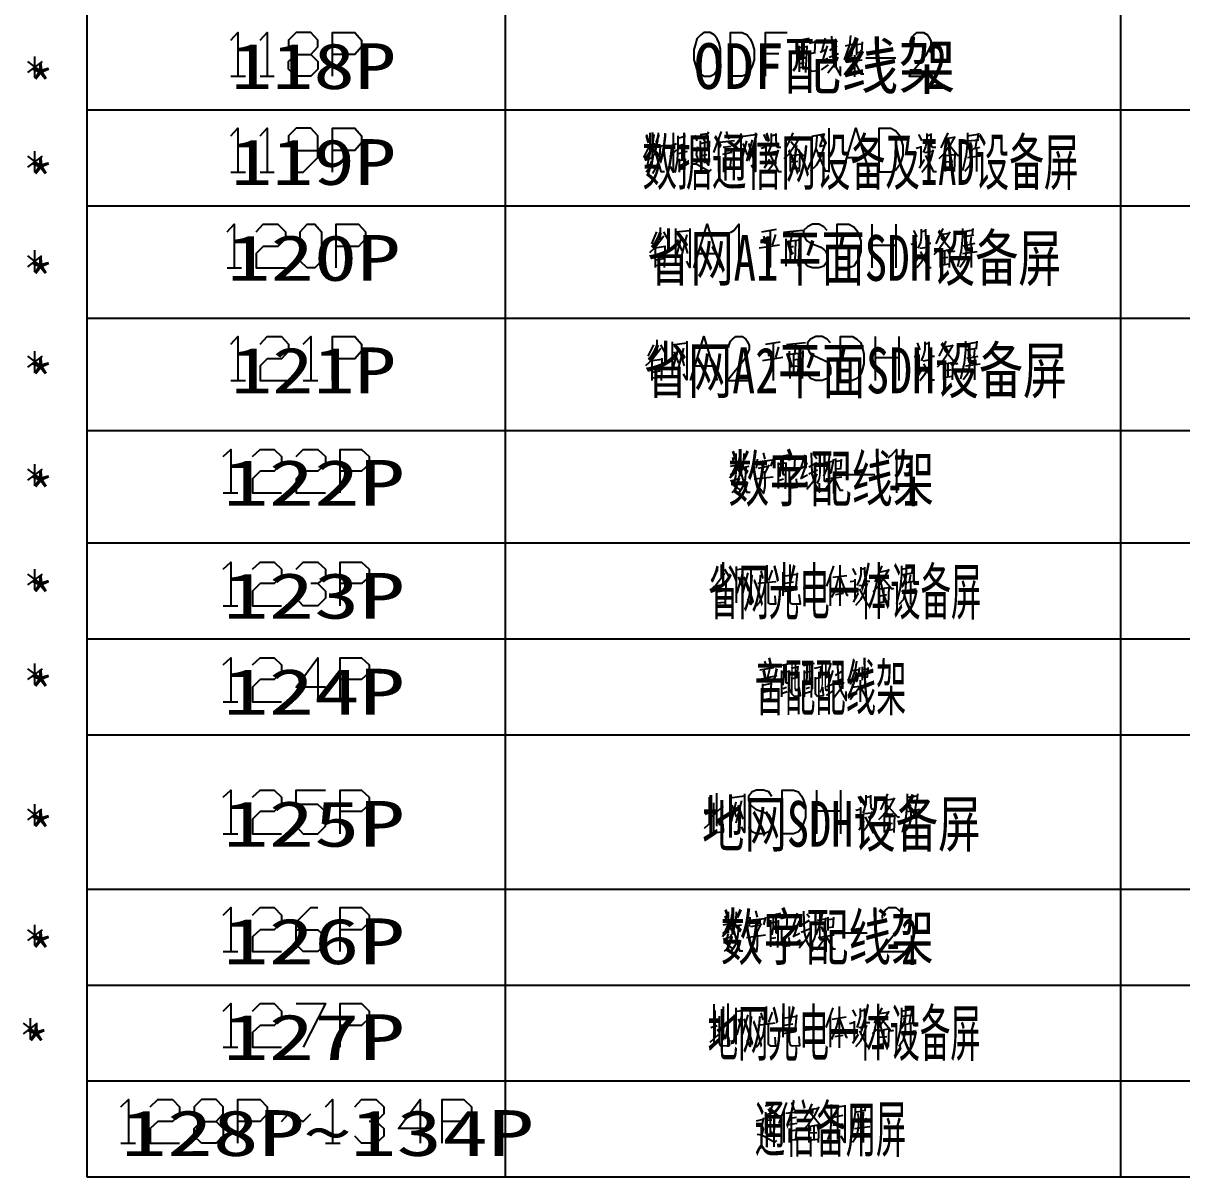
# Model space of a CAD drawing. Header units: metres. Extents: x 17 to 1264, y 17 to 859.
# Drawn here: x 663.4 to 926.1, y 178.7 to 440.3 of the extents above; entities that cross this region are included whole.
import ezdxf

# ---------------------------------------------------------------- set-up
doc = ezdxf.new("R2010")
doc.units = ezdxf.units.M
for name, color, linetype in [('LINES', 7, 'Continuous'), ('POLYLINES', 4, 'Continuous'), ('TEXTS', 3, 'Continuous')]:
    doc.layers.add(name, color=color, linetype=linetype)

msp = doc.modelspace()

# ---------------------------------------------------------------- linework, layer by layer
at = {"layer": 'LINES'}
for p, q in [((677.8, 790.13), (677.8, 178.7)), ((772.7, 790.13), (772.7, 178.7)), ((912.23, 790.13), (912.23, 178.7)), ((839.08, 436.32), (841.67, 436.9)), ((840.38, 436.46), (840.38, 432.43)), ((842.97, 436.32), (842.83, 433.58)), ((845.27, 436.9), (844.41, 433.73)), ((847.43, 436.75), (848.01, 436.03)), ((851.03, 437.47), (850.75, 435.31)), ((839.37, 435.17), (839.37, 429.26)), ((839.37, 434.74), (840.95, 435.02)), ((841.1, 435.17), (840.81, 429.12)), ((841.67, 435.74), (842.97, 436.03)), ((842.97, 433.58), (841.67, 433.3)), ((844.12, 433.73), (845.42, 434.3)), ((845.71, 435.17), (844.55, 431.57)), ((846.28, 434.16), (848.01, 435.17)), ((849.88, 435.17), (851.75, 435.6)), ((852.33, 436.03), (852.33, 433.01)), ((852.33, 435.46), (853.48, 435.6)), ((853.63, 433.73), (852.33, 433.58)), ((853.63, 436.03), (853.48, 433.73)), ((664.41, 431.57), (667.72, 429.12)), ((667.72, 431.57), (664.41, 429.12)), ((665.99, 432.72), (665.99, 427.97)), ((831.74, 433.44), (834.76, 433.44)), ((839.66, 431.14), (840.52, 431.42)), ((840.38, 432.43), (840.81, 432.43)), ((845.85, 432.29), (844.41, 431.57)), ((846.14, 432.58), (848.3, 433.44)), ((851.9, 431.57), (849.59, 428.54)), ((850.03, 431.42), (853.63, 432)), ((851.9, 433.01), (851.9, 428.11)), ((854.49, 432.43), (861.26, 432.43)), ((710.49, 428.26), (713.8, 428.26)), ((717.11, 428.26), (720.28, 428.26)), ((839.37, 430.13), (840.67, 430.42)), ((844.41, 429.7), (845.99, 430.85)), ((677.8, 420.62), (1172.59, 420.62)), ((805.53, 415.44), (805.53, 410.69)), ((816.91, 415.01), (818.49, 415.3)), ((818.78, 415.58), (817.77, 413.86)), ((821.66, 415.73), (819.93, 410.98)), ((822.81, 415.73), (823.39, 414)), ((826.12, 415.3), (826.12, 407.23)), ((833.03, 415.3), (833.03, 413.42)), ((837.93, 415.44), (837.21, 413.86)), ((845.13, 415.15), (842.25, 414.58)), ((844.12, 412.42), (845.13, 415.3)), ((846.14, 406.51), (846.14, 416.45)), ((868.31, 415.3), (868.31, 413.42)), ((873.07, 415.44), (872.35, 413.86)), ((877.53, 414.72), (879.98, 415.15)), ((879.83, 413.86), (880.12, 415.44)), ((805.53, 412.7), (804.09, 409.82)), ((804.38, 412.56), (806.83, 412.99)), ((804.67, 414.58), (805.1, 413.14)), ((806.39, 415.01), (806.11, 412.85)), ((806.97, 412.27), (808.55, 412.56)), ((809.99, 412.42), (811.58, 412.99)), ((813.45, 414.58), (811.87, 414.14)), ((813.45, 412.85), (811.87, 412.42)), ((812.73, 412.7), (812.73, 409.1)), ((813.31, 412.85), (813.45, 414.86)), ((815.61, 414.86), (816.19, 413.57)), ((816.91, 413.57), (816.91, 408.67)), ((816.91, 412.99), (818.92, 413.42)), ((817.48, 414.29), (818.06, 413.28)), ((817.91, 413.14), (817.91, 408.53)), ((821.08, 413.86), (821.08, 406.51)), ((821.37, 413.28), (824.68, 413.71)), ((826.12, 414.58), (829.43, 415.01)), ((827.42, 413.57), (826.27, 409.25)), ((826.55, 412.99), (827.56, 410.4)), ((828.71, 413.86), (827.42, 408.96)), ((827.85, 412.99), (828.86, 409.82)), ((831.31, 415.01), (832.03, 413.57)), ((833.03, 414.72), (834.04, 415.01)), ((837.21, 413.86), (836.35, 411.98)), ((837.35, 414.14), (839.37, 414.43)), ((845.13, 412.56), (843.98, 412.27)), ((866.44, 415.01), (867.16, 413.57)), ((868.31, 414.72), (869.18, 415.01)), ((872.35, 413.86), (871.48, 411.98)), ((872.49, 414.14), (874.51, 414.43)), ((877.53, 413.57), (880.12, 413.86)), ((878.11, 413.28), (878.54, 411.98)), ((879.55, 413.57), (879.26, 411.84)), ((664.41, 410.11), (667.72, 407.66)), ((667.72, 410.11), (664.41, 407.66)), ((665.99, 411.26), (665.99, 406.51)), ((805.53, 412.42), (806.54, 411.12)), ((811.58, 411.55), (809.99, 409.97)), ((811.72, 410.69), (814.03, 411.26)), ((814.89, 411.55), (816.33, 411.98)), ((817.34, 411.7), (818.35, 411.84)), ((817.34, 410.26), (818.49, 410.54)), ((824.11, 410.98), (821.95, 410.54)), ((822.09, 412.13), (823.96, 412.42)), ((831.88, 412.13), (830.73, 411.84)), ((831.88, 408.1), (831.88, 412.42)), ((832.75, 410.98), (834.47, 411.26)), ((834.62, 411.55), (833.9, 409.1)), ((837.35, 410.69), (837.35, 406.66)), ((837.35, 410.26), (839.51, 410.54)), ((838.36, 410.4), (838.36, 407.38)), ((839.51, 410.83), (839.37, 406.66)), ((867.02, 412.13), (865.87, 411.84)), ((867.02, 408.1), (867.02, 412.42)), ((867.88, 410.98), (869.61, 411.26)), ((869.75, 411.55), (869.03, 409.1)), ((872.49, 410.69), (872.49, 406.66)), ((872.49, 410.26), (874.65, 410.54)), ((873.5, 410.4), (873.5, 407.38)), ((874.65, 410.83), (874.51, 406.66)), ((877.53, 409.82), (880.84, 410.26)), ((877.82, 411.55), (880.41, 412.13)), ((879.55, 411.84), (879.55, 406.66)), ((804.38, 409.25), (806.11, 409.82)), ((812.15, 409.54), (812.15, 406.51)), ((813.59, 409.39), (812.15, 409.1)), ((812.15, 407.09), (813.59, 407.38)), ((813.45, 407.38), (813.59, 409.54)), ((822.23, 409.82), (822.23, 406.51)), ((822.23, 409.25), (823.82, 409.54)), ((822.23, 407.23), (823.82, 407.38)), ((823.96, 409.82), (823.67, 407.38)), ((832.6, 409.39), (831.45, 407.38)), ((839.37, 407.38), (837.35, 407.09)), ((837.5, 408.82), (839.08, 408.96)), ((841.96, 408.67), (841.24, 407.09)), ((850.31, 409.82), (854.06, 409.82)), ((867.74, 409.39), (866.59, 407.38)), ((874.51, 407.38), (872.49, 407.09)), ((872.78, 408.82), (874.22, 408.96)), ((710.49, 406.51), (713.8, 406.51)), ((717.11, 406.51), (720.28, 406.51)), ((819.07, 406.8), (819.5, 407.09)), ((677.8, 398.88), (1172.59, 398.88)), ((855.93, 384.77), (855.93, 394.7)), ((861.26, 394.7), (861.26, 384.77)), ((805.96, 390.24), (807.11, 392.98)), ((807.83, 393.98), (807.83, 391.1)), ((809.71, 391.1), (808.7, 392.98)), ((811.29, 393.7), (811.29, 385.49)), ((811.29, 392.98), (814.6, 393.26)), ((812.59, 391.82), (811.58, 387.5)), ((813.88, 392.26), (812.59, 387.22)), ((830.87, 392.98), (834.19, 393.55)), ((831.31, 391.97), (831.74, 390.24)), ((832.75, 393.26), (832.75, 384.91)), ((833.32, 389.95), (834.04, 392.4)), ((840.09, 393.26), (835.77, 392.83)), ((837.5, 390.82), (837.93, 393.12)), ((839.23, 385.2), (839.51, 391.54)), ((865.29, 393.26), (866.01, 391.82)), ((867.02, 393.55), (867.02, 391.68)), ((867.02, 392.98), (868.03, 393.26)), ((871.19, 392.11), (870.33, 390.24)), ((871.91, 393.7), (871.19, 392.11)), ((871.34, 392.4), (873.35, 392.69)), ((876.38, 392.98), (878.83, 393.41)), ((876.38, 391.82), (878.97, 392.26)), ((876.95, 391.54), (877.39, 390.24)), ((878.39, 391.82), (878.11, 390.1)), ((878.68, 392.26), (878.83, 393.7)), ((808.99, 389.66), (806.68, 389.23)), ((806.68, 389.38), (806.68, 384.91)), ((808.84, 384.91), (808.99, 389.81)), ((811.72, 391.25), (812.73, 388.66)), ((813.16, 391.25), (814.03, 388.08)), ((834.91, 389.95), (830.3, 389.23)), ((836.35, 391.39), (836.35, 385.2)), ((839.51, 391.1), (836.35, 390.67)), ((837.35, 390.67), (837.35, 386.06)), ((838.07, 389.66), (837.35, 389.38)), ((838.51, 390.82), (838.36, 386.21)), ((855.93, 389.95), (861.26, 389.95)), ((865.87, 390.38), (864.71, 390.1)), ((865.87, 386.35), (865.87, 390.67)), ((866.73, 389.23), (868.46, 389.52)), ((868.6, 389.81), (867.88, 387.5)), ((871.34, 388.51), (873.5, 388.94)), ((871.34, 388.94), (871.34, 384.91)), ((873.5, 389.09), (873.35, 384.91)), ((876.52, 389.81), (879.26, 390.38)), ((878.39, 390.1), (878.39, 384.91)), ((664.41, 387.5), (667.58, 385.06)), ((667.58, 387.5), (664.41, 385.06)), ((665.99, 388.8), (665.99, 383.9)), ((806.68, 387.79), (808.7, 388.22)), ((806.68, 386.64), (808.7, 386.93)), ((816.62, 388.08), (820.36, 388.08)), ((836.35, 385.92), (839.23, 386.35)), ((837.35, 387.94), (838.07, 388.22)), ((866.59, 387.65), (865.43, 385.63)), ((871.48, 387.07), (873.07, 387.22)), ((872.35, 388.66), (872.35, 385.63)), ((876.38, 388.08), (879.69, 388.51)), ((709.63, 384.77), (712.94, 384.77)), ((806.68, 385.34), (808.84, 385.63)), ((873.35, 385.63), (871.34, 385.34)), ((677.8, 373.39), (1172.59, 373.39)), ((807.11, 368.5), (807.11, 365.47)), ((810.57, 368.06), (810.57, 360)), ((831.74, 367.49), (835.05, 368.06)), ((856.65, 359.28), (856.65, 369.22)), ((861.98, 369.22), (861.98, 359.28)), ((867.88, 368.06), (867.88, 366.19)), ((872.63, 368.21), (871.91, 366.62)), ((877.1, 367.49), (879.55, 367.92)), ((879.55, 366.62), (879.69, 368.21)), ((665.99, 365.9), (665.99, 361.01)), ((805.1, 364.75), (806.39, 367.34)), ((808.99, 365.62), (807.98, 367.34)), ((810.57, 367.34), (813.88, 367.78)), ((811.87, 366.34), (810.71, 362.02)), ((811, 365.76), (812.01, 363.17)), ((813.16, 366.62), (811.87, 361.73)), ((812.3, 365.76), (813.31, 362.59)), ((832.17, 366.48), (832.46, 364.75)), ((833.47, 367.78), (833.47, 359.28)), ((834.04, 364.46), (834.76, 366.91)), ((840.81, 367.78), (836.49, 367.34)), ((837.07, 365.9), (837.21, 359.71)), ((840.23, 365.47), (837.07, 365.18)), ((838.36, 365.33), (838.65, 367.63)), ((839.23, 365.33), (839.08, 360.72)), ((840.09, 359.71), (840.23, 366.05)), ((866.15, 367.78), (866.73, 366.19)), ((867.88, 367.49), (868.75, 367.78)), ((871.91, 366.62), (871.05, 364.75)), ((872.06, 366.91), (874.07, 367.2)), ((877.1, 366.19), (879.69, 366.62)), ((877.67, 366.05), (878.11, 364.75)), ((879.11, 366.19), (878.97, 364.61)), ((664.41, 364.75), (667.72, 362.3)), ((667.72, 364.75), (664.41, 362.3)), ((808.27, 364.03), (805.96, 363.74)), ((805.96, 363.89), (805.96, 359.28)), ((805.96, 362.3), (807.83, 362.59)), ((808.12, 359.28), (808.27, 364.32)), ((815.9, 362.59), (819.64, 362.59)), ((835.63, 364.46), (831.02, 363.74)), ((838.07, 365.18), (838.07, 360.58)), ((838.94, 364.03), (838.07, 363.89)), ((838.07, 362.45), (838.94, 362.59)), ((856.65, 364.46), (861.98, 364.46)), ((866.59, 364.75), (865.43, 364.61)), ((866.59, 360.86), (866.59, 365.18)), ((867.45, 363.74), (869.18, 364.03)), ((869.32, 364.32), (868.6, 361.87)), ((872.06, 363.46), (872.06, 359.42)), ((872.06, 363.02), (874.22, 363.31)), ((873.07, 363.17), (873.07, 360.14)), ((874.22, 363.6), (874.07, 359.42)), ((877.1, 362.59), (880.41, 363.02)), ((877.39, 364.32), (879.98, 364.75)), ((879.11, 364.61), (879.11, 359.42)), ((805.96, 361.15), (807.83, 361.44)), ((805.96, 359.86), (808.12, 360)), ((837.21, 360.43), (840.09, 360.72)), ((867.31, 362.16), (866.15, 360)), ((874.07, 360.14), (872.06, 359.86)), ((872.35, 361.44), (873.93, 361.73)), ((710.49, 359.28), (713.8, 359.28)), ((726.91, 359.28), (730.22, 359.28)), ((677.8, 347.9), (1172.59, 347.9)), ((824.25, 341.86), (824.54, 340.42)), ((824.97, 342.72), (824.97, 337.97)), ((825.83, 342.14), (825.55, 340.13)), ((831.16, 342.86), (831.59, 341.42)), ((834.33, 341.86), (836.92, 342.43)), ((835.63, 342), (835.63, 337.97)), ((836.92, 341.28), (838.22, 341.57)), ((838.36, 341.71), (838.22, 339.12)), ((840.67, 342.43), (839.66, 339.26)), ((842.83, 342.29), (843.4, 341.57)), ((846.28, 342.86), (845.99, 340.85)), ((847.58, 341.57), (847.58, 338.54)), ((664.41, 339.12), (667.72, 336.67)), ((667.72, 339.12), (664.41, 336.67)), ((665.99, 340.27), (665.99, 335.38)), ((824.97, 339.98), (823.67, 337.1)), ((823.82, 339.84), (826.27, 340.27)), ((824.97, 339.7), (825.98, 338.4)), ((826.41, 339.55), (827.99, 339.84)), ((829.87, 341.42), (829.58, 339.41)), ((829.87, 340.85), (833.32, 341.28)), ((830.15, 339.41), (832.31, 339.84)), ((832.46, 340.13), (831.59, 338.26)), ((833.47, 341.42), (832.89, 339.84)), ((834.62, 340.7), (834.62, 334.8)), ((834.62, 340.27), (836.2, 340.56)), ((836.35, 340.7), (836.2, 334.66)), ((838.36, 339.12), (837.07, 338.83)), ((839.51, 339.26), (840.67, 339.84)), ((841.1, 340.7), (839.8, 337.1)), ((841.53, 339.7), (843.4, 340.7)), ((841.53, 338.11), (843.55, 338.98)), ((845.13, 340.7), (847, 340.99)), ((847.58, 340.99), (848.87, 341.14)), ((848.87, 339.26), (847.58, 339.12)), ((848.87, 341.42), (848.73, 339.26)), ((823.82, 336.53), (825.55, 336.96)), ((829.15, 336.96), (833.47, 337.39)), ((834.91, 336.67), (835.77, 336.96)), ((835.63, 337.97), (836.06, 337.97)), ((841.24, 337.82), (839.66, 336.96)), ((847.15, 337.1), (844.99, 334.08)), ((845.42, 336.96), (849.02, 337.39)), ((847.15, 338.54), (847.15, 333.65)), ((849.74, 337.97), (856.51, 337.97)), ((708.76, 333.79), (712.07, 333.79)), ((834.62, 335.52), (836.06, 335.95)), ((839.66, 335.23), (841.24, 336.24)), ((677.8, 322.42), (1172.59, 322.42)), ((664.41, 315.36), (667.72, 312.91)), ((667.72, 315.36), (664.41, 312.91)), ((665.99, 316.51), (665.99, 311.76)), ((819.64, 313.63), (820.94, 316.37)), ((821.66, 317.52), (821.66, 314.5)), ((823.53, 314.64), (822.52, 316.37)), ((825.11, 317.09), (825.11, 308.88)), ((825.11, 316.37), (828.43, 316.8)), ((826.41, 315.36), (825.26, 311.04)), ((827.71, 315.65), (826.41, 310.75)), ((831.16, 314.35), (830.73, 316.08)), ((832.03, 317.38), (832.03, 313.49)), ((832.46, 313.92), (833.32, 316.22)), ((835.63, 315.79), (835.63, 310.46)), ((835.63, 314.93), (838.79, 315.36)), ((838.94, 315.65), (838.51, 311.76)), ((847.15, 317.23), (845.56, 312.62)), ((846.43, 308.16), (846.43, 315.36)), ((848.59, 317.38), (848.59, 308.16)), ((851.47, 316.66), (852.19, 315.22)), ((853.34, 316.94), (853.34, 315.07)), ((853.34, 316.51), (854.2, 316.66)), ((857.37, 315.5), (856.51, 313.63)), ((858.09, 317.23), (857.37, 315.5)), ((857.51, 315.79), (859.53, 316.22)), ((862.55, 316.51), (865, 316.94)), ((862.55, 315.22), (865.15, 315.65)), ((865, 315.65), (865.15, 317.23)), ((822.81, 313.06), (820.51, 312.62)), ((820.51, 312.91), (820.51, 308.3)), ((822.67, 308.3), (822.81, 313.34)), ((825.55, 314.78), (826.55, 312.19)), ((826.84, 314.78), (827.85, 311.47)), ((834.04, 313.63), (830.01, 313.2)), ((836.2, 313.34), (838.07, 313.63)), ((847, 314.64), (850.17, 315.07)), ((852.04, 313.78), (850.89, 313.63)), ((852.04, 309.89), (852.04, 314.21)), ((852.91, 312.77), (854.63, 312.91)), ((854.78, 313.34), (854.06, 310.9)), ((862.84, 313.34), (865.43, 313.78)), ((863.13, 315.07), (863.56, 313.63)), ((864.57, 315.22), (864.28, 313.63)), ((864.57, 313.63), (864.57, 308.45)), ((820.51, 311.33), (822.38, 311.62)), ((820.51, 310.03), (822.38, 310.32)), ((834.04, 308.45), (833.9, 310.46)), ((838.65, 311.76), (835.63, 311.33)), ((840.23, 312.19), (844.99, 312.48)), ((847.58, 310.75), (849.45, 311.04)), ((852.76, 311.04), (851.61, 309.02)), ((857.51, 312.48), (857.51, 308.45)), ((857.51, 312.05), (859.67, 312.34)), ((857.8, 310.46), (859.24, 310.75)), ((858.52, 312.19), (858.52, 309.17)), ((859.67, 312.48), (859.53, 308.45)), ((862.55, 311.47), (865.87, 312.05)), ((708.76, 308.16), (712.07, 308.16)), ((820.51, 308.88), (822.67, 309.02)), ((859.53, 309.17), (857.51, 308.88)), ((677.8, 300.67), (1172.59, 300.67)), ((665.99, 295.06), (665.99, 290.3)), ((832.03, 294.34), (831.59, 295.63)), ((835.05, 294.62), (837.64, 295.2)), ((836.35, 294.77), (836.35, 290.74)), ((837.64, 294.05), (838.94, 294.34)), ((839.08, 294.48), (838.79, 291.89)), ((840.38, 294.62), (842.83, 295.2)), ((841.67, 294.77), (841.67, 290.74)), ((842.83, 294.05), (844.27, 294.34)), ((844.27, 294.48), (844.12, 291.89)), ((846.57, 295.2), (845.56, 292.03)), ((848.73, 295.06), (849.31, 294.34)), ((852.33, 295.63), (852.04, 293.62)), ((853.63, 294.34), (853.63, 291.31)), ((664.41, 293.9), (667.72, 291.46)), ((667.72, 293.9), (664.41, 291.46)), ((834.33, 292.32), (829.72, 291.31)), ((830.44, 293.62), (833.61, 294.19)), ((831.59, 292.03), (831.31, 293.33)), ((832.6, 293.76), (832.17, 291.89)), ((835.34, 293.47), (835.34, 287.57)), ((835.34, 293.04), (836.92, 293.33)), ((837.07, 293.47), (836.92, 287.42)), ((839.08, 291.89), (837.64, 291.6)), ((840.52, 293.47), (840.52, 287.57)), ((840.52, 293.04), (842.25, 293.33)), ((842.25, 293.47), (842.11, 287.42)), ((844.27, 291.89), (842.97, 291.6)), ((845.42, 291.89), (846.71, 292.61)), ((847, 293.47), (845.85, 289.87)), ((847.43, 290.88), (849.45, 291.74)), ((847.58, 292.46), (849.31, 293.47)), ((851.18, 293.47), (853.05, 293.76)), ((853.63, 293.76), (854.78, 293.9)), ((854.92, 292.03), (853.63, 291.89)), ((854.92, 294.19), (854.78, 292.03)), ((831.02, 290.16), (832.89, 290.59)), ((831.02, 290.45), (831.02, 286.42)), ((833.03, 290.88), (832.75, 286.56)), ((835.63, 289.44), (836.49, 289.73)), ((836.35, 290.74), (836.78, 290.74)), ((840.95, 289.44), (841.67, 289.73)), ((841.67, 290.74), (842.11, 290.74)), ((847.15, 290.45), (845.56, 289.73)), ((845.56, 287.86), (847.29, 289.01)), ((853.19, 289.87), (850.89, 286.85)), ((851.32, 289.73), (854.92, 290.16)), ((853.19, 291.31), (853.19, 286.42)), ((708.76, 286.42), (712.07, 286.42)), ((831.02, 288.58), (832.6, 288.86)), ((831.02, 286.85), (832.75, 287.14)), ((835.34, 288.29), (836.63, 288.72)), ((840.52, 288.29), (841.96, 288.72)), ((677.8, 278.93), (1172.59, 278.93)), ((820.65, 265.68), (820.65, 258.19)), ((823.67, 265.39), (823.67, 257.18)), ((843.4, 256.46), (843.4, 266.4)), ((848.73, 266.4), (848.73, 256.46)), ((859.39, 265.54), (858.67, 263.81)), ((866.15, 263.95), (866.3, 265.54)), ((665.99, 263.23), (665.99, 258.34)), ((818.92, 264.82), (818.92, 258.62)), ((823.67, 264.67), (826.99, 265.1)), ((824.97, 263.66), (823.96, 259.2)), ((824.11, 262.94), (825.11, 260.35)), ((826.27, 263.95), (824.97, 258.91)), ((825.55, 262.94), (826.55, 259.78)), ((852.76, 264.96), (853.48, 263.52)), ((854.49, 265.25), (854.49, 263.38)), ((854.49, 264.82), (855.5, 264.96)), ((858.67, 263.81), (857.8, 261.94)), ((858.81, 264.1), (860.83, 264.38)), ((863.85, 264.82), (866.3, 265.1)), ((863.85, 263.52), (866.44, 263.95)), ((864.43, 263.23), (864.71, 261.94)), ((865.87, 263.52), (865.58, 261.79)), ((664.41, 262.08), (667.58, 259.63)), ((667.58, 262.08), (664.41, 259.63)), ((818.06, 260.93), (819.5, 261.5)), ((819.5, 260.35), (821.8, 262.51)), ((843.4, 261.65), (848.73, 261.65)), ((853.34, 262.08), (852.19, 261.79)), ((853.34, 258.19), (853.34, 262.51)), ((854.2, 261.07), (855.79, 261.22)), ((855.93, 261.5), (855.21, 259.2)), ((858.67, 260.78), (858.67, 256.75)), ((858.67, 260.35), (860.83, 260.64)), ((859.82, 260.35), (859.82, 257.47)), ((860.97, 260.78), (860.83, 256.75)), ((863.71, 259.78), (867.16, 260.35)), ((863.99, 261.5), (866.73, 262.08)), ((865.87, 261.79), (865.87, 256.75)), ((817.91, 257.76), (819.64, 259.34)), ((854.06, 259.34), (852.91, 257.33)), ((858.95, 258.77), (860.54, 258.91)), ((708.76, 256.46), (712.07, 256.46)), ((860.83, 257.47), (858.67, 257.04)), ((677.8, 243.94), (1172.59, 243.94)), ((822.52, 237.89), (822.95, 236.45)), ((823.24, 238.75), (823.24, 234)), ((824.11, 238.32), (823.82, 236.16)), ((828.14, 237.6), (827.99, 235.44)), ((828.14, 236.88), (831.59, 237.31)), ((829.43, 239.04), (829.87, 237.6)), ((831.74, 237.6), (831.31, 235.87)), ((832.6, 237.89), (835.19, 238.46)), ((832.89, 236.88), (832.89, 230.83)), ((832.89, 236.3), (834.62, 236.59)), ((834.04, 238.03), (834.04, 234)), ((834.62, 236.88), (834.47, 230.69)), ((835.19, 237.31), (836.49, 237.6)), ((836.63, 237.89), (836.49, 235.15)), ((838.94, 238.46), (837.93, 235.3)), ((839.37, 236.74), (838.07, 233.14)), ((839.8, 235.73), (841.67, 236.88)), ((841.1, 238.32), (841.67, 237.6)), ((843.55, 236.88), (845.27, 237.17)), ((844.7, 239.04), (844.27, 236.88)), ((845.85, 237.6), (845.85, 234.58)), ((845.85, 237.02), (847.15, 237.17)), ((847.15, 237.6), (847, 235.3)), ((664.41, 234.72), (667.72, 232.27)), ((667.72, 234.72), (664.41, 232.27)), ((665.99, 235.87), (665.99, 231.12)), ((823.24, 236.02), (821.95, 233.14)), ((822.09, 235.87), (824.54, 236.3)), ((823.24, 235.73), (824.25, 234.43)), ((824.68, 235.58), (826.27, 235.87)), ((828.43, 235.44), (830.59, 235.87)), ((830.73, 236.16), (829.87, 234.29)), ((834.04, 234), (834.33, 234)), ((836.63, 235.15), (835.34, 234.86)), ((837.79, 235.3), (839.08, 235.87)), ((839.51, 233.86), (837.93, 233.14)), ((839.8, 234.14), (841.82, 235.01)), ((845.42, 234.58), (845.42, 229.68)), ((847.15, 235.3), (845.85, 235.15)), ((848.01, 234), (854.78, 234)), ((822.09, 232.56), (823.82, 233.14)), ((827.42, 232.99), (831.74, 233.57)), ((832.89, 231.7), (834.33, 231.98)), ((833.18, 232.85), (834.04, 232.99)), ((837.93, 231.26), (839.66, 232.42)), ((845.42, 233.14), (843.26, 230.11)), ((843.69, 232.99), (847.29, 233.57)), ((708.76, 229.82), (712.07, 229.82)), ((677.8, 222.19), (1172.59, 222.19)), ((820.22, 216.43), (820.22, 210.24)), ((822.09, 217.3), (822.09, 209.66)), ((824.97, 217.01), (824.97, 208.8)), ((824.97, 216.29), (828.28, 216.58)), ((831.16, 214.27), (830.73, 215.86)), ((831.88, 217.3), (831.88, 213.26)), ((832.46, 213.7), (833.32, 216)), ((835.63, 215.71), (835.63, 210.38)), ((847, 217.01), (845.42, 212.54)), ((848.44, 217.3), (848.44, 207.94)), ((851.47, 216.58), (852.19, 215.14)), ((853.19, 216.86), (853.19, 214.99)), ((853.19, 216.29), (854.2, 216.58)), ((858.09, 217.01), (857.37, 215.42)), ((857.51, 215.71), (859.53, 216)), ((862.55, 216.29), (865, 216.72)), ((864.86, 215.42), (865, 217.01)), ((663.4, 213.55), (666.57, 211.1)), ((666.57, 213.55), (663.4, 211.1)), ((664.99, 214.7), (664.99, 209.81)), ((819.35, 212.54), (820.79, 212.98)), ((820.79, 211.82), (823.24, 213.98)), ((826.27, 215.14), (825.26, 210.82)), ((825.55, 214.56), (826.55, 211.97)), ((827.71, 215.42), (826.27, 210.53)), ((826.84, 214.56), (827.85, 211.39)), ((833.9, 213.55), (830.01, 212.98)), ((835.63, 214.7), (838.79, 215.14)), ((836.06, 213.12), (837.93, 213.41)), ((838.79, 215.42), (838.36, 211.54)), ((846.43, 208.08), (846.43, 215.14)), ((846.86, 214.42), (850.03, 214.99)), ((851.9, 213.7), (850.75, 213.41)), ((851.9, 209.66), (851.9, 213.98)), ((852.91, 212.54), (854.49, 212.83)), ((854.63, 213.12), (853.91, 210.67)), ((857.37, 215.42), (856.36, 213.55)), ((862.55, 215.14), (865.15, 215.42)), ((862.7, 213.12), (865.29, 213.7)), ((863.13, 214.85), (863.42, 213.55)), ((864.57, 215.14), (864.28, 213.41)), ((864.57, 213.41), (864.57, 208.22)), ((819.21, 209.23), (821.08, 210.96)), ((834.04, 208.22), (833.9, 210.38)), ((838.51, 211.54), (835.63, 211.1)), ((840.23, 211.97), (844.84, 212.4)), ((847.43, 210.53), (849.31, 210.82)), ((852.76, 210.96), (851.47, 208.94)), ((857.37, 211.82), (859.53, 212.26)), ((857.37, 212.26), (857.37, 208.22)), ((857.66, 210.38), (859.24, 210.53)), ((858.52, 211.97), (858.52, 208.94)), ((859.67, 212.4), (859.53, 208.22)), ((862.41, 211.39), (865.87, 211.82)), ((708.76, 208.08), (712.07, 208.08)), ((859.53, 208.94), (857.37, 208.66)), ((677.8, 200.45), (1172.59, 200.45)), ((830.44, 194.69), (831.02, 193.39)), ((831.74, 194.83), (833.32, 195.12)), ((833.61, 195.41), (832.6, 193.68)), ((836.49, 195.55), (834.76, 190.8)), ((837.64, 195.55), (838.22, 193.82)), ((842.25, 195.26), (841.53, 193.68)), ((846.71, 194.4), (849.74, 194.83)), ((848.15, 187.2), (848.15, 194.54)), ((852.04, 194.54), (854.35, 194.98)), ((854.35, 193.82), (854.49, 195.26)), ((829.72, 191.38), (831.16, 191.81)), ((831.74, 193.39), (831.74, 188.5)), ((831.74, 192.82), (833.75, 193.25)), ((832.31, 194.11), (832.89, 193.1)), ((832.75, 193.1), (832.75, 188.35)), ((835.91, 193.68), (835.91, 186.48)), ((836.35, 193.1), (839.51, 193.54)), ((836.92, 191.95), (838.79, 192.24)), ((841.53, 193.68), (840.52, 191.81)), ((841.67, 193.97), (843.69, 194.26)), ((847.15, 192.24), (849.31, 192.67)), ((852.04, 193.39), (854.49, 193.82)), ((852.19, 191.38), (854.78, 191.95)), ((852.62, 193.1), (852.91, 191.81)), ((853.91, 193.39), (853.77, 191.66)), ((832.17, 191.52), (833.18, 191.66)), ((832.17, 190.08), (833.32, 190.37)), ((838.94, 190.8), (836.92, 190.51)), ((837.07, 189.65), (837.07, 186.48)), ((837.07, 189.07), (838.65, 189.36)), ((838.79, 189.79), (838.51, 187.2)), ((841.53, 190.08), (843.69, 190.51)), ((841.53, 190.51), (841.53, 186.48)), ((842.68, 190.22), (842.68, 187.2)), ((843.83, 190.66), (843.69, 186.48)), ((849.31, 190.66), (847, 190.37)), ((851.9, 189.65), (855.35, 190.08)), ((853.91, 191.66), (853.91, 186.48)), ((833.9, 186.62), (834.33, 186.91)), ((837.07, 187.06), (838.65, 187.2)), ((843.69, 187.2), (841.53, 186.91)), ((841.82, 188.64), (843.4, 188.78)), ((685.58, 186.34), (688.89, 186.34)), ((731.95, 186.34), (735.26, 186.34)), ((677.8, 178.7), (1172.59, 178.7))]:
    msp.add_line(p, q, dxfattribs=at)
at = {"layer": 'POLYLINES'}
for points in [[(710.49, 436.46), (712.07, 438.19), (712.07, 428.26)], [(717.11, 436.46), (718.7, 438.19), (718.7, 428.26)], [(725.32, 428.26), (723.59, 429.84), (723.59, 431.57), (725.32, 433.15), (728.63, 433.15), (730.22, 434.88), (730.22, 436.46), (728.63, 438.19), (725.32, 438.19), (723.59, 436.46), (723.59, 434.88), (725.32, 433.15)], [(733.53, 428.26), (733.53, 438.19), (738.57, 438.19), (740.15, 436.46), (740.15, 434.88), (738.57, 433.15), (733.53, 433.15)], [(817.77, 438.19), (817.05, 437.62), (816.19, 436.75), (815.9, 435.74), (815.47, 434.3), (815.47, 432), (815.9, 430.56), (816.19, 429.7), (817.05, 428.69), (817.77, 428.26), (819.21, 428.26), (820.07, 428.69), (820.79, 429.7), (821.23, 430.56), (821.51, 432), (821.51, 434.3), (821.23, 435.74), (820.79, 436.75), (820.07, 437.62), (819.21, 438.19), (817.77, 438.19)], [(823.82, 428.26), (823.82, 438.19), (826.41, 438.19), (827.56, 437.62), (828.28, 436.75), (828.71, 435.74), (829.15, 434.3), (829.15, 432), (828.71, 430.56), (828.28, 429.7), (827.56, 428.69), (826.41, 428.26), (823.82, 428.26)], [(831.74, 428.26), (831.74, 438.19), (836.63, 438.19)], [(839.95, 436.32), (839.95, 433.87), (839.66, 432)], [(846.71, 437.33), (847, 432.58), (847.58, 430.42)], [(864.57, 435.74), (864.57, 436.18), (865, 437.18), (865.43, 437.62), (866.15, 438.19), (867.59, 438.19), (868.46, 437.62), (868.75, 437.18), (869.18, 436.18), (869.18, 435.31), (868.75, 434.3), (868.03, 432.86), (864.28, 428.26), (869.61, 428.26)], [(841.67, 433.73), (841.67, 429.98), (842.25, 429.41)], [(850.75, 435.31), (850.17, 433.73), (849.59, 432)], [(851.75, 435.89), (851.18, 432.72), (850.75, 433.87)], [(728.63, 433.15), (730.22, 431.57), (730.22, 429.84), (728.63, 428.26), (725.32, 428.26)], [(842.25, 429.41), (843.55, 429.55), (843.4, 431.42)], [(848.15, 432.58), (847.43, 430.99), (845.85, 428.98)], [(851.9, 431.57), (853.34, 428.83), (854.06, 428.83)], [(847.58, 430.42), (848.73, 428.4), (848.73, 430.42)], [(710.49, 414.72), (712.07, 416.45), (712.07, 406.51)], [(717.11, 414.72), (718.7, 416.45), (718.7, 406.51)], [(725.32, 406.51), (726.91, 406.51), (730.22, 409.82), (730.22, 414.72), (728.63, 416.45), (725.32, 416.45), (723.59, 414.72), (723.59, 413.14), (725.32, 411.41), (730.22, 411.41)], [(733.53, 406.51), (733.53, 416.45), (738.57, 416.45), (740.15, 414.72), (740.15, 413.14), (738.57, 411.41), (733.53, 411.41)], [(807.4, 415.44), (807.26, 413.57), (806.97, 412.27), (806.54, 410.26)], [(810.14, 407.81), (810.86, 406.51), (810.86, 415.44)], [(829.43, 415.44), (829.43, 406.66), (828.57, 408.1)], [(834.04, 415.3), (834.04, 413.86), (834.19, 412.56), (834.47, 412.13), (835.19, 412.13)], [(849.16, 406.51), (852.19, 416.45), (855.21, 406.51)], [(857.51, 406.51), (857.51, 416.45), (860.11, 416.45), (861.26, 415.87), (861.98, 415.01), (862.41, 414), (862.84, 412.56), (862.84, 410.26), (862.41, 408.82), (861.98, 407.95), (861.26, 406.94), (860.11, 406.51), (857.51, 406.51)], [(869.18, 415.3), (869.18, 413.86), (869.32, 412.56), (869.61, 412.13), (870.33, 412.13)], [(877.53, 415.44), (877.53, 413.57), (877.24, 410.4), (876.38, 406.8)], [(811.87, 414.72), (811.87, 412.27), (811.72, 409.1), (811.15, 406.37)], [(818.92, 413.57), (818.78, 408.1), (818.2, 409.1)], [(833.03, 413.57), (832.89, 412.27), (832.31, 410.98)], [(839.51, 414.58), (838.36, 412.56), (837.07, 410.69), (835.91, 409.54)], [(837.5, 413.42), (840.23, 410.26), (840.67, 410.4)], [(843.4, 414.58), (843.11, 411.84), (841.96, 408.53)], [(841.96, 406.8), (843.26, 408.1), (844.12, 409.54), (845.27, 412.85)], [(868.31, 413.57), (868.03, 412.27), (867.45, 410.98)], [(874.65, 414.58), (873.5, 412.56), (872.2, 410.69), (871.05, 409.54)], [(872.78, 413.42), (875.37, 410.26), (875.8, 410.4)], [(806.25, 410.4), (805.96, 408.53), (805.39, 407.38), (804.67, 406.51)], [(805.53, 410.54), (804.95, 408.38), (806.39, 407.38)], [(807.83, 412.42), (807.69, 409.82), (807.11, 407.95), (806.11, 406.22)], [(806.68, 411.12), (807.98, 406.66), (808.84, 406.66)], [(816.33, 412.27), (816.04, 410.54), (816.33, 409.68), (816.04, 408.38)], [(832.89, 410.26), (834.62, 406.66), (835.34, 406.66)], [(843.11, 411.84), (845.27, 406.8), (846.14, 406.8)], [(868.03, 410.26), (869.75, 406.66), (870.47, 406.66)], [(878.54, 411.7), (878.39, 409.82), (877.96, 407.95), (876.95, 406.66)], [(815.03, 408.38), (816.04, 408.38), (819.07, 406.66)], [(832.03, 406.51), (833.18, 407.95), (833.9, 409.1)], [(867.16, 406.51), (868.31, 407.95), (869.03, 409.1)], [(709.63, 392.98), (711.21, 394.7), (711.21, 384.77)], [(716.25, 392.98), (717.83, 394.7), (721.15, 394.7), (722.87, 392.98), (722.87, 391.39), (721.15, 389.66), (717.83, 389.66), (716.25, 388.08), (716.25, 384.77), (722.87, 384.77)], [(727.77, 384.77), (726.19, 386.35), (726.19, 392.98), (727.77, 394.7), (729.5, 394.7), (731.08, 392.98), (731.08, 386.35), (729.5, 384.77), (727.77, 384.77)], [(734.39, 384.77), (734.39, 394.7), (739.43, 394.7), (741.02, 392.98), (741.02, 391.39), (739.43, 389.66), (734.39, 389.66)], [(815.47, 384.77), (818.49, 394.7), (821.51, 384.77)], [(823.82, 392.83), (824.54, 393.26), (825.69, 394.7), (825.69, 384.77)], [(845.71, 393.26), (844.99, 394.13), (843.83, 394.7), (842.39, 394.7), (841.24, 394.13), (840.38, 393.26), (840.38, 392.26), (840.81, 391.39), (841.24, 390.82), (841.96, 390.38), (844.27, 389.52), (844.99, 388.94), (845.42, 388.51), (845.71, 387.65), (845.71, 386.21), (844.99, 385.2), (843.83, 384.77), (842.39, 384.77), (841.24, 385.2), (840.38, 386.21)], [(848.01, 384.77), (848.01, 394.7), (850.6, 394.7), (851.75, 394.13), (852.47, 393.26), (852.91, 392.26), (853.34, 390.82), (853.34, 388.51), (852.91, 387.07), (852.47, 386.21), (851.75, 385.2), (850.6, 384.77), (848.01, 384.77)], [(808.7, 391.97), (806.68, 389.38), (805.39, 388.22)], [(814.6, 393.7), (814.6, 384.91), (813.88, 386.35)], [(867.02, 391.82), (866.87, 390.53), (866.3, 389.23)], [(868.03, 393.55), (868.03, 392.26), (868.17, 390.82), (868.46, 390.38), (869.18, 390.38)], [(873.5, 392.98), (872.35, 390.82), (871.05, 388.94), (869.9, 387.79)], [(871.48, 391.68), (874.22, 388.51), (874.65, 388.66)], [(876.38, 393.7), (876.38, 391.82), (876.09, 388.66), (875.23, 385.06)], [(877.39, 389.95), (877.24, 388.08), (876.81, 386.21), (875.8, 384.91)], [(866.01, 384.91), (867.16, 386.21), (867.88, 387.5)], [(866.87, 388.51), (868.6, 384.91), (869.32, 384.91)], [(710.49, 367.49), (712.07, 369.22), (712.07, 359.28)], [(717.11, 367.49), (718.7, 369.22), (722.01, 369.22), (723.59, 367.49), (723.59, 365.9), (722.01, 364.18), (718.7, 364.18), (717.11, 362.59), (717.11, 359.28), (723.59, 359.28)], [(726.91, 367.49), (728.63, 369.22), (728.63, 359.28)], [(733.53, 359.28), (733.53, 369.22), (738.57, 369.22), (740.15, 367.49), (740.15, 365.9), (738.57, 364.18), (733.53, 364.18)], [(813.88, 368.21), (813.88, 359.42), (813.16, 360.72)], [(814.75, 359.28), (817.77, 369.22), (820.79, 359.28)], [(823.39, 366.77), (823.39, 367.2), (823.82, 368.21), (824.25, 368.64), (824.97, 369.22), (826.41, 369.22), (827.27, 368.64), (827.56, 368.21), (827.99, 367.2), (827.99, 366.34), (827.56, 365.33), (826.84, 363.89), (823.1, 359.28), (828.28, 359.28)], [(846.43, 367.78), (845.71, 368.64), (844.55, 369.22), (843.11, 369.22), (841.96, 368.64), (841.24, 367.78), (841.24, 366.77), (841.53, 365.9), (841.96, 365.33), (842.68, 364.9), (844.99, 363.89), (845.71, 363.46), (846.14, 363.02), (846.43, 362.02), (846.43, 360.72), (845.71, 359.71), (844.55, 359.28), (843.11, 359.28), (841.96, 359.71), (841.24, 360.72)], [(848.73, 359.28), (848.73, 369.22), (851.47, 369.22), (852.47, 368.64), (853.34, 367.78), (853.63, 366.77), (854.06, 365.33), (854.06, 363.02), (853.63, 361.58), (853.34, 360.72), (852.47, 359.71), (851.47, 359.28), (848.73, 359.28)], [(868.75, 368.06), (868.75, 366.62), (868.89, 365.33), (869.18, 364.75), (870.04, 364.75)], [(877.1, 368.21), (877.1, 366.19), (876.81, 363.17), (875.95, 359.57)], [(807.98, 366.48), (805.96, 363.89), (804.52, 362.59)], [(867.88, 366.19), (867.59, 365.04), (867.02, 363.74)], [(874.22, 367.34), (873.07, 365.33), (871.77, 363.46), (870.62, 362.3)], [(872.35, 366.19), (874.94, 363.02), (875.37, 363.17)], [(867.59, 363.02), (869.47, 359.42), (870.04, 359.42)], [(878.11, 364.46), (877.96, 362.59), (877.53, 360.72), (876.52, 359.42)], [(866.73, 359.28), (867.88, 360.72), (868.6, 361.87)], [(708.76, 342), (710.49, 343.58), (710.49, 333.79)], [(715.39, 342), (717.11, 343.58), (720.28, 343.58), (722.01, 342), (722.01, 340.27), (720.28, 338.69), (717.11, 338.69), (715.39, 336.96), (715.39, 333.79), (722.01, 333.79)], [(725.32, 342), (726.91, 343.58), (730.22, 343.58), (731.95, 342), (731.95, 340.27), (730.22, 338.69), (726.91, 338.69), (725.32, 336.96), (725.32, 333.79), (731.95, 333.79)], [(735.26, 333.79), (735.26, 343.58), (740.15, 343.58), (741.88, 342), (741.88, 340.27), (740.15, 338.69), (735.26, 338.69)], [(826.84, 342.72), (826.7, 340.7), (826.41, 339.55), (825.98, 337.54)], [(835.19, 341.86), (835.19, 339.41), (834.91, 337.39)], [(842.11, 342.86), (842.25, 338.11), (842.83, 335.95)], [(859.53, 341.71), (860.25, 342.29), (861.4, 343.58), (861.4, 333.79)], [(827.27, 339.7), (827.13, 336.96), (826.55, 335.23), (825.55, 333.5)], [(837.07, 339.26), (837.07, 335.52), (837.5, 334.94)], [(845.99, 340.85), (845.56, 339.26), (844.84, 337.54)], [(847.15, 341.42), (846.57, 338.26), (846.14, 339.41)], [(825.69, 337.68), (825.4, 335.81), (824.83, 334.51), (824.11, 333.79)], [(824.97, 337.82), (824.39, 335.52), (825.83, 334.51)], [(826.12, 338.4), (827.42, 333.94), (828.28, 333.94)], [(831.45, 338.69), (831.59, 336.96), (831.59, 335.23), (831.31, 333.65), (830.44, 334.8)], [(837.5, 334.94), (838.94, 335.09), (838.79, 336.96)], [(843.4, 338.11), (842.68, 336.53), (841.1, 334.51)], [(847.29, 337.1), (848.59, 334.37), (849.31, 334.37)], [(842.83, 335.95), (843.98, 333.94), (843.98, 335.95)], [(708.76, 316.51), (710.49, 318.1), (710.49, 308.16)], [(715.39, 316.51), (717.11, 318.1), (720.28, 318.1), (722.01, 316.51), (722.01, 314.78), (720.28, 313.2), (717.11, 313.2), (715.39, 311.47), (715.39, 308.16), (722.01, 308.16)], [(725.32, 316.51), (726.91, 318.1), (730.22, 318.1), (731.95, 316.51), (731.95, 314.78), (730.22, 313.2), (728.63, 313.2)], [(735.26, 308.16), (735.26, 318.1), (740.15, 318.1), (741.88, 316.51), (741.88, 314.78), (740.15, 313.2), (735.26, 313.2)], [(822.52, 315.5), (820.51, 312.91), (819.07, 311.62)], [(828.43, 317.23), (828.43, 308.45), (827.71, 309.74)], [(837.21, 317.52), (837.21, 309.6), (837.21, 309.17), (837.35, 308.88), (837.79, 308.59), (839.66, 308.59), (839.37, 310.75)], [(854.2, 316.94), (854.2, 315.65), (854.35, 314.35), (854.63, 313.78), (855.35, 313.78)], [(859.67, 316.37), (858.52, 314.35), (857.23, 312.48), (856.07, 311.33)], [(862.55, 317.23), (862.55, 315.22), (862.27, 312.19), (861.4, 308.59)], [(730.22, 313.2), (731.95, 311.47), (731.95, 309.89), (730.22, 308.16), (726.91, 308.16), (725.32, 309.89)], [(829.72, 308.16), (830.44, 309.02), (831.16, 310.9), (831.74, 313.34)], [(832.31, 313.63), (832.31, 308.88), (832.75, 308.59), (834.04, 308.59)], [(848.3, 314.78), (847.87, 313.2), (847.43, 311.62), (846.71, 310.03)], [(848.59, 314.78), (850.17, 310.61), (850.46, 310.61)], [(853.34, 315.22), (853.05, 314.06), (852.47, 312.77)], [(857.8, 315.07), (860.39, 312.05), (860.83, 312.19)], [(863.56, 313.34), (863.42, 311.47), (862.99, 309.6), (861.98, 308.45)], [(852.19, 308.3), (853.34, 309.6), (854.06, 310.9)], [(853.05, 312.05), (854.78, 308.45), (855.5, 308.45)], [(708.76, 294.77), (710.49, 296.35), (710.49, 286.42)], [(715.39, 294.77), (717.11, 296.35), (720.28, 296.35), (722.01, 294.77), (722.01, 293.04), (720.28, 291.46), (717.11, 291.46), (715.39, 289.73), (715.39, 286.42), (722.01, 286.42)], [(731.95, 289.73), (725.32, 289.73), (730.22, 296.35), (730.22, 286.42)], [(735.26, 286.42), (735.26, 296.35), (740.15, 296.35), (741.88, 294.77), (741.88, 293.04), (740.15, 291.46), (735.26, 291.46)], [(835.91, 294.62), (835.91, 292.18), (835.63, 290.16)], [(841.1, 294.62), (841.1, 292.18), (840.95, 290.16)], [(848.01, 295.63), (848.3, 290.88), (848.87, 288.72)], [(837.64, 292.03), (837.64, 288.29), (838.22, 287.71)], [(842.97, 292.03), (842.97, 288.29), (843.55, 287.71)], [(852.04, 293.62), (851.47, 291.89), (850.89, 290.3)], [(853.05, 294.19), (852.47, 291.02), (852.04, 292.18)], [(838.22, 287.71), (839.66, 287.86), (839.37, 289.73)], [(843.55, 287.71), (844.84, 287.86), (844.7, 289.73)], [(849.45, 290.88), (848.73, 289.3), (847.15, 287.14)], [(853.19, 289.87), (854.63, 287.14), (855.35, 287.14)], [(848.87, 288.72), (850.03, 286.7), (850.03, 288.72)], [(708.76, 264.82), (710.49, 266.4), (710.49, 256.46)], [(715.39, 264.82), (717.11, 266.4), (720.28, 266.4), (722.01, 264.82), (722.01, 263.09), (720.28, 261.5), (717.11, 261.5), (715.39, 259.78), (715.39, 256.46), (722.01, 256.46)], [(725.32, 258.19), (726.91, 256.46), (730.22, 256.46), (731.95, 258.19), (731.95, 261.5), (730.22, 263.09), (725.32, 263.09), (725.32, 266.4), (731.95, 266.4)], [(735.26, 256.46), (735.26, 266.4), (740.15, 266.4), (741.88, 264.82), (741.88, 263.09), (740.15, 261.5), (735.26, 261.5)], [(826.99, 265.54), (826.99, 256.75), (826.27, 258.05)], [(833.18, 264.96), (832.46, 265.97), (831.31, 266.4), (829.72, 266.4), (828.71, 265.97), (827.85, 264.96), (827.85, 264.1), (828.28, 263.09), (828.71, 262.66), (829.43, 262.08), (831.74, 261.22), (832.46, 260.78), (832.75, 260.21), (833.18, 259.34), (833.18, 257.9), (832.46, 256.9), (831.31, 256.46), (829.72, 256.46), (828.71, 256.9), (827.85, 257.9)], [(835.48, 256.46), (835.48, 266.4), (838.07, 266.4), (839.23, 265.97), (839.95, 264.96), (840.38, 264.1), (840.81, 262.66), (840.81, 260.21), (840.38, 258.91), (839.95, 257.9), (839.23, 256.9), (838.07, 256.46), (835.48, 256.46)], [(863.85, 265.54), (863.85, 263.52), (863.56, 260.35), (862.7, 256.75)], [(819.93, 263.52), (819.93, 257.33), (820.07, 256.75), (822.23, 256.9), (822.09, 258.77)], [(854.49, 263.52), (854.2, 262.22), (853.77, 261.07)], [(855.5, 265.25), (855.5, 263.95), (855.64, 262.51), (855.93, 262.08), (856.65, 262.08)], [(860.97, 264.67), (859.82, 262.51), (858.52, 260.78), (857.37, 259.63)], [(858.95, 263.38), (861.69, 260.35), (862.12, 260.35)], [(821.95, 262.66), (821.37, 258.48), (821.08, 259.34)], [(854.35, 260.35), (856.07, 256.75), (856.79, 256.75)], [(864.71, 261.65), (864.71, 259.78), (864.14, 257.9), (863.27, 256.75)], [(853.48, 256.61), (854.63, 257.9), (855.21, 259.2)], [(708.76, 238.03), (710.49, 239.76), (710.49, 229.82)], [(715.39, 238.03), (717.11, 239.76), (720.28, 239.76), (722.01, 238.03), (722.01, 236.45), (720.28, 234.72), (717.11, 234.72), (715.39, 233.14), (715.39, 229.82), (722.01, 229.82)], [(725.32, 234.72), (730.22, 234.72), (731.95, 233.14), (731.95, 231.41), (730.22, 229.82), (726.91, 229.82), (725.32, 231.41), (725.32, 236.45), (728.63, 239.76), (730.22, 239.76)], [(735.26, 229.82), (735.26, 239.76), (740.15, 239.76), (741.88, 238.03), (741.88, 236.45), (740.15, 234.72), (735.26, 234.72)], [(858.23, 237.31), (858.23, 237.89), (858.67, 238.75), (858.95, 239.18), (859.67, 239.76), (861.26, 239.76), (861.98, 239.18), (862.41, 238.75), (862.7, 237.89), (862.7, 236.88), (862.41, 235.87), (861.69, 234.58), (857.8, 229.82), (863.13, 229.82)], [(825.11, 238.75), (824.97, 236.88), (824.68, 235.58), (824.25, 233.57)], [(833.47, 237.89), (833.47, 235.44), (833.18, 233.57)], [(840.38, 238.9), (840.52, 234.14), (841.1, 231.98)], [(844.27, 236.88), (843.83, 235.3), (843.11, 233.57)], [(845.42, 237.46), (844.84, 234.29), (844.41, 235.44)], [(823.24, 233.86), (822.67, 231.7), (824.11, 230.54)], [(825.69, 235.73), (825.4, 233.14), (824.83, 231.26), (823.82, 229.54)], [(824.54, 234.43), (825.83, 229.97), (826.55, 229.97)], [(829.72, 234.72), (829.87, 233.14), (829.87, 231.26), (829.72, 229.68), (828.71, 230.98)], [(835.34, 235.3), (835.34, 231.55), (835.77, 230.98)], [(841.67, 234.14), (840.95, 232.56), (839.37, 230.54)], [(823.96, 233.71), (823.67, 231.84), (823.1, 230.54), (822.38, 229.82)], [(835.77, 230.98), (837.21, 231.12), (837.07, 232.99)], [(841.1, 231.98), (842.39, 229.97), (842.39, 232.13)], [(845.56, 233.14), (847, 230.4), (847.58, 230.4)], [(708.76, 216.29), (710.49, 218.02), (710.49, 208.08)], [(715.39, 216.29), (717.11, 218.02), (720.28, 218.02), (722.01, 216.29), (722.01, 214.7), (720.28, 212.98), (717.11, 212.98), (715.39, 211.39), (715.39, 208.08), (722.01, 208.08)], [(725.32, 218.02), (731.95, 218.02), (726.91, 208.08)], [(735.26, 208.08), (735.26, 218.02), (740.15, 218.02), (741.88, 216.29), (741.88, 214.7), (740.15, 212.98), (735.26, 212.98)], [(828.28, 217.01), (828.28, 208.22), (827.56, 209.66)], [(837.07, 217.3), (837.07, 209.38), (837.21, 208.94), (837.35, 208.66), (837.79, 208.37), (839.51, 208.51), (839.37, 210.53)], [(854.2, 216.86), (854.2, 215.42), (854.2, 214.13), (854.63, 213.7), (855.35, 213.7)], [(859.67, 216.29), (858.52, 214.13), (857.23, 212.26), (855.93, 211.1)], [(862.55, 217.01), (862.55, 215.14), (862.27, 211.97), (861.4, 208.37)], [(821.23, 215.14), (821.23, 208.94), (821.51, 208.37), (823.53, 208.51), (823.39, 210.38)], [(823.24, 214.27), (822.67, 210.1), (822.38, 210.96)], [(829.58, 208.08), (830.3, 208.94), (831.16, 210.67), (831.59, 213.26)], [(832.31, 213.41), (832.31, 208.8), (832.75, 208.37), (834.04, 208.37)], [(848.3, 214.7), (847.87, 212.98), (847.29, 211.39), (846.71, 209.81)], [(848.44, 214.7), (850.03, 210.38), (850.31, 210.38)], [(853.19, 215.14), (852.91, 213.84), (852.47, 212.54)], [(857.66, 214.99), (860.25, 211.82), (860.83, 211.97)], [(863.42, 213.26), (863.42, 211.39), (862.84, 209.52), (861.98, 208.22)], [(852.19, 208.22), (853.34, 209.52), (853.91, 210.67)], [(853.05, 211.82), (854.78, 208.22), (855.35, 208.22)], [(685.58, 194.54), (687.31, 196.27), (687.31, 186.34)], [(692.2, 194.54), (693.93, 196.27), (697.24, 196.27), (698.83, 194.54), (698.83, 192.96), (697.24, 191.23), (693.93, 191.23), (692.2, 189.65), (692.2, 186.34), (698.83, 186.34)], [(703.87, 186.34), (702.14, 187.92), (702.14, 189.65), (703.87, 191.23), (707.18, 191.23), (708.76, 192.96), (708.76, 194.54), (707.18, 196.27), (703.87, 196.27), (702.14, 194.54), (702.14, 192.96), (703.87, 191.23)], [(712.07, 186.34), (712.07, 196.27), (717.11, 196.27), (718.7, 194.54), (718.7, 192.96), (717.11, 191.23), (712.07, 191.23)], [(731.95, 194.54), (733.53, 196.27), (733.53, 186.34)], [(738.57, 194.54), (740.15, 196.27), (743.47, 196.27), (745.19, 194.54), (745.19, 192.96), (743.47, 191.23), (741.88, 191.23)], [(755.13, 189.65), (748.51, 189.65), (753.4, 196.27), (753.4, 186.34)], [(758.44, 186.34), (758.44, 196.27), (763.34, 196.27), (765.07, 194.54), (765.07, 192.96), (763.34, 191.23), (758.44, 191.23)], [(843.83, 194.54), (842.68, 192.38), (841.39, 190.51), (840.23, 189.36)], [(845.85, 187.06), (846.43, 188.64), (846.71, 191.66), (846.71, 195.12)], [(849.74, 194.98), (849.74, 186.48), (848.87, 187.92)], [(852.04, 195.26), (852.04, 193.39), (851.61, 190.22), (850.89, 186.62)], [(722.01, 191.23), (723.59, 192.96), (726.91, 191.23), (728.63, 192.96)], [(831.31, 192.1), (830.87, 190.37), (831.16, 189.5), (830.87, 188.21)], [(833.75, 193.39), (833.61, 187.92), (833.03, 188.93)], [(841.82, 193.25), (844.41, 190.08), (844.99, 190.22)], [(707.18, 191.23), (708.76, 189.65), (708.76, 187.92), (707.18, 186.34), (703.87, 186.34)], [(743.47, 191.23), (745.19, 189.65), (745.19, 187.92), (743.47, 186.34), (740.15, 186.34), (738.57, 187.92)], [(852.91, 191.52), (852.76, 189.65), (852.33, 187.78), (851.47, 186.48)], [(829.87, 188.35), (830.87, 188.21), (833.9, 186.48)]]:
    msp.add_lwpolyline(points, dxfattribs=at)

# ---------------------------------------------------------------- texts
at = {"layer": 'TEXTS'}
for s, height, width, p in [('ODF配线架', 10.39, 0.962593, (815.47, 425.35)), ('118P', 10.39, 1.325333, (710.49, 425.35)), ('-2', 10.39, 0.668912, (863.42, 425.35)), ('*', 8.91, 0.969181, (664.41, 421.73)), ('数据通信网设备及IAD设备屏', 10.39, 0.582718, (803.8, 403.6)), ('119P', 10.39, 1.325333, (710.49, 403.6)), ('*', 8.91, 0.969181, (664.41, 400.27)), ('120P', 10.39, 1.391608, (709.63, 381.86)), ('省网A1平面SDH设备屏', 10.39, 0.722593, (804.95, 381.86)), ('*', 8.91, 0.969181, (664.41, 377.67)), ('省网A2平面SDH设备屏', 10.39, 0.737898, (804.23, 356.37)), ('121P', 10.39, 1.325333, (710.49, 356.37)), ('*', 8.91, 0.969181, (664.41, 354.91)), ('数字配线架', 10.39, 0.691477, (823.24, 331.84)), ('*', 8.91, 0.969181, (664.41, 329.28)), ('122P', 10.39, 1.45787, (708.76, 330.88)), ('-1', 10.39, 0.512269, (859.24, 330.88)), ('省网光电一体设备屏', 10.39, 0.509028, (818.78, 306.21)), ('123P', 10.39, 1.45787, (708.76, 305.25)), ('*', 8.91, 0.969181, (664.41, 305.52)), ('音配配线架', 10.39, 0.509028, (829.29, 284.46)), ('*', 8.91, 0.969181, (664.41, 284.07)), ('124P', 10.39, 1.45787, (708.76, 283.51)), ('地网SDH设备屏', 10.39, 0.711514, (817.34, 253.55)), ('125P', 10.39, 1.45787, (708.76, 253.55)), ('*', 8.91, 0.969181, (664.41, 252.24)), ('数字配线架', 10.39, 0.716173, (821.51, 227.87)), ('126P', 10.39, 1.45787, (708.76, 226.91)), ('-2', 10.39, 0.530565, (858.81, 226.91)), ('*', 8.91, 0.969181, (664.41, 224.88)), ('地网光电一体设备屏', 10.39, 0.509028, (818.63, 206.13)), ('127P', 10.39, 1.45787, (708.76, 205.17)), ('*', 8.91, 0.969181, (663.4, 203.71)), ('通信备用屏', 10.39, 0.509028, (829.29, 184.38)), ('128P~134P', 10.39, 1.472638, (685.58, 183.43))]:
    msp.add_text(s, height=height, dxfattribs=dict(at, width=width)).set_placement(p)

doc.saveas('drawing.dxf')
